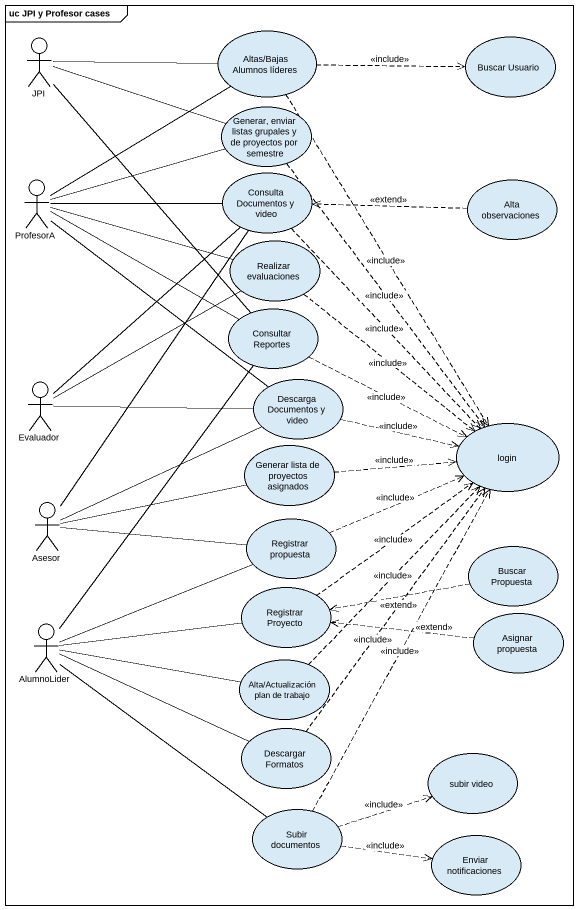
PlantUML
@startuml
mainframe uc JPI y Profesor cases
actor JPI
usecase "Altas/Bajas Alumnos líderes" as Altas_Bajas_Alumnos_líderes
usecase "Buscar Usuario" as Buscar_Usuario
usecase "Generar, enviar listas grupales y de proyectos por semestre" as Generar_enviar_listas
actor ProfesorA
usecase "Consulta Documentos y video" as Consulta_Documentos_y_video
usecase "Alta observaciones" as Alta_observaciones
usecase "Realizar evaluaciones" as Realizar_evaluaciones
usecase "Consultar Reportes" as Consultar_Reportes
actor Evaluador
usecase "Descarga Documentos y video" as Descarga_Documentos_y_video
usecase "Generar lista de proyectos asignados" as Generar_lista_de_proyectos
usecase login
actor Asesor
usecase "Registrar propuesta" as Registrar_propuesta
usecase "Buscar Propuesta" as Buscar_Propuesta
usecase "Registrar Proyecto" as Registrar_Proyecto
actor AlumnoLider
usecase "Asignar propuesta" as Asignar_propuesta
usecase "Alta/Actualización plan de trabajo" as Alta_Actualización_plan_de
usecase "Descargar Formatos" as Descargar_Formatos
usecase "subir video" as subir_video
usecase "Subir documentos" as Subir_documentos
usecase "Enviar notificaciones" as Enviar_notificaciones
JPI -right- Generar_enviar_listas
JPI -- Consultar_Reportes
Altas_Bajas_Alumnos_líderes -left- JPI
Altas_Bajas_Alumnos_líderes .right.> Buscar_Usuario : <<include>>
Altas_Bajas_Alumnos_líderes ..> login : <<include>>
Generar_enviar_listas ..> login : <<include>>
ProfesorA -up- Altas_Bajas_Alumnos_líderes
ProfesorA -right- Generar_enviar_listas
ProfesorA -right- Consulta_Documentos_y_video
ProfesorA -right- Realizar_evaluaciones
ProfesorA -right- Consultar_Reportes
ProfesorA -- Descarga_Documentos_y_video
Consulta_Documentos_y_video ..> login : <<include>>
Alta_observaciones .left.> Consulta_Documentos_y_video : <<extend>>
Realizar_evaluaciones ..> login : <<include>>
Consultar_Reportes .right.> login : <<include>>
Evaluador -up- Consulta_Documentos_y_video
Evaluador -up- Realizar_evaluaciones
Evaluador -right- Descarga_Documentos_y_video
Descarga_Documentos_y_video .right.> login : <<include>>
Generar_lista_de_proyectos .right.> login : <<include>>
Asesor -up- Consulta_Documentos_y_video
Asesor -right- Descarga_Documentos_y_video
Asesor -right- Generar_lista_de_proyectos
Asesor -right- Registrar_propuesta
Registrar_propuesta .right.> login : <<include>>
Buscar_Propuesta .left.> Registrar_Proyecto : <<extend>>
Registrar_Proyecto .up.> login : <<include>>
AlumnoLider -up- Consultar_Reportes
AlumnoLider -right- Registrar_propuesta
AlumnoLider -right- Registrar_Proyecto
AlumnoLider -right- Alta_Actualización_plan_de
AlumnoLider -right- Descargar_Formatos
AlumnoLider -- Subir_documentos
Asignar_propuesta .left.> Registrar_Proyecto : <<extend>>
Alta_Actualización_plan_de .up.> login : <<include>>
Descargar_Formatos .up.> login : <<include>>
Subir_documentos .up.> login : <<include>>
Subir_documentos .right.> subir_video : <<include>>
Subir_documentos .right.> Enviar_notificaciones : <<include>>
@enduml
